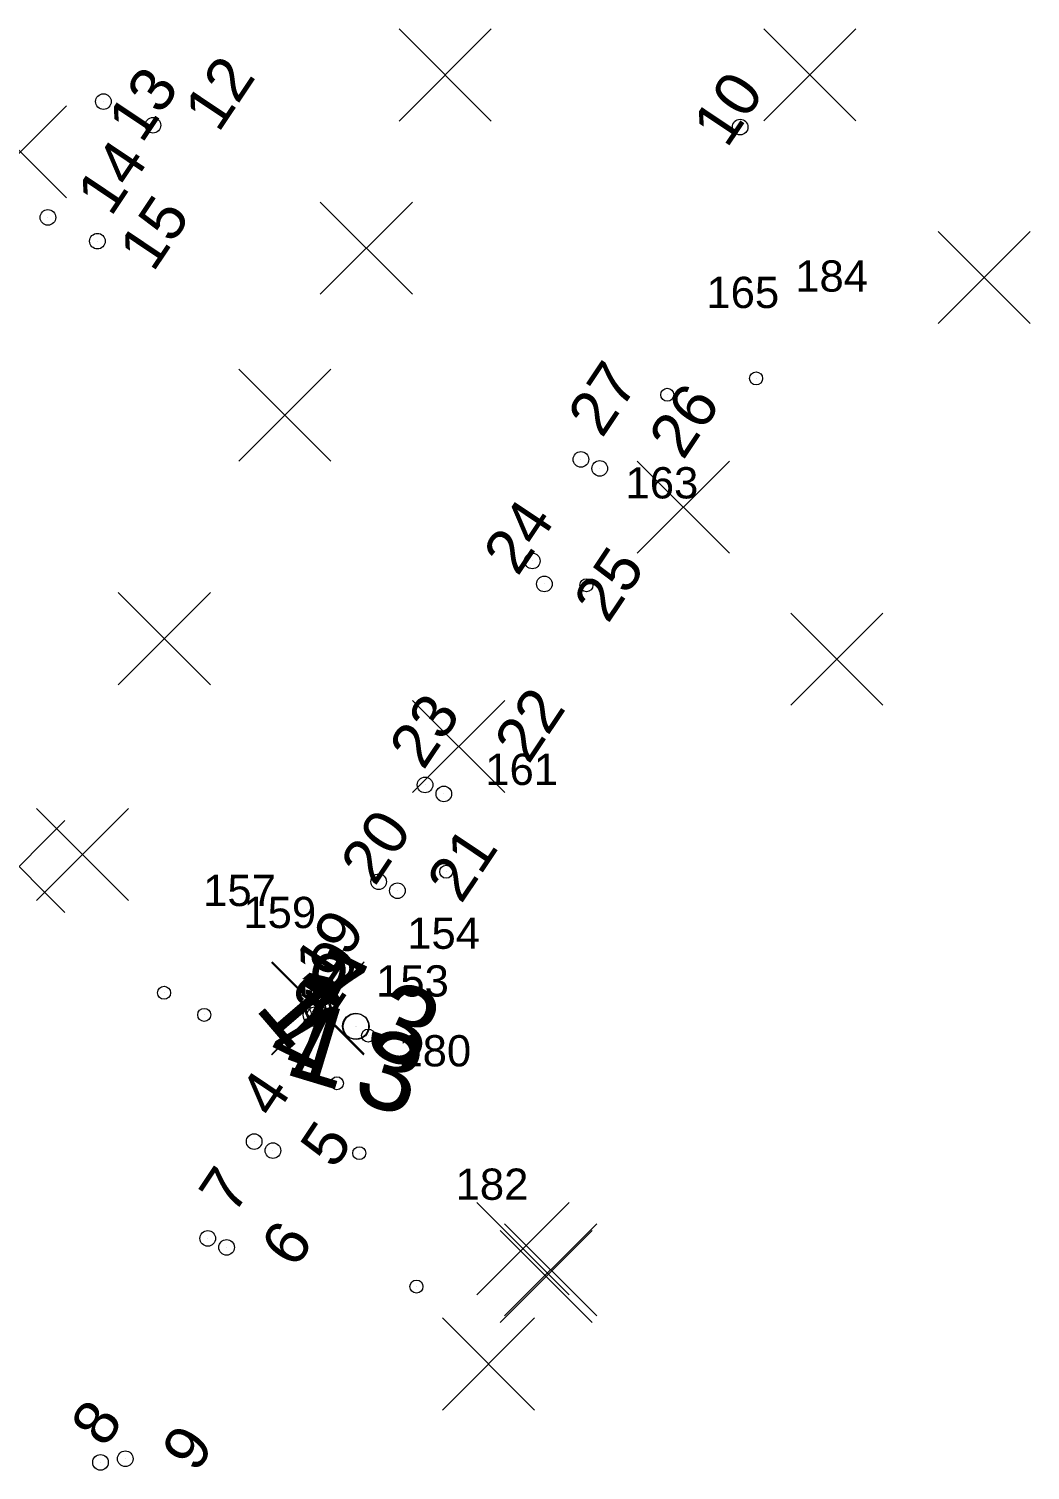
# Model space of a CAD drawing. Header units: metres. Extents: x 7511139 to 7512554, y 4691866 to 4693195.
# Drawn here: x 7512437.2 to 7512466.04, y 4691898.27 to 4691939.76 of the extents above; entities that cross this region are included whole.
import ezdxf

# ---------------------------------------------------------------- set-up
doc = ezdxf.new("R2010")
doc.units = ezdxf.units.M
for name, color, linetype, lineweight in [('b1 pikat ekzek', 1, 'Continuous', 0), ('b2 ekzekutim pikat', 170, 'Continuous', 0), ('b2 pikat', 1, 'Continuous', 0), ('b2 projekt pikat', 7, 'Continuous', 0), ('Betoni varfun pikat matjet', 170, 'Continuous', 0), ('E 2 pikat', 242, 'Continuous', 0), ('E0 pikat', 4, 'Continuous', 0), ('kati 1 pikat', 1, 'Continuous', 0), ('kati 12 projekt', 1, 'Continuous', 0), ('Matjet', 210, 'Continuous', 0), ('perdhesa pikat', 1, 'Continuous', 0), ('shputa projekt pikat', 3, 'Continuous', 0)]:
    doc.layers.add(name, color=color, linetype=linetype, lineweight=lineweight)
doc.styles.get("Standard").update_dxf_attribs({"font": 'arial.ttf'})

# ---------------------------------------------------------------- blocks, each defined once
blk = doc.blocks.new('*U25', base_point=(7512445.517, 4691911.557, 613.445))
at = {"layer": 'Matjet', "color": 0, "linetype": 'ByBlock', "lineweight": -2}
for p, q in [((7512444.191, 4691910.231, 613.445), (7512446.843, 4691912.883, 613.445)), ((7512444.191, 4691912.883, 613.445), (7512446.843, 4691910.231, 613.445))]:
    blk.add_line(p, q, dxfattribs=at)
blk = doc.blocks.new('*U26', base_point=(7512446.924, 4691933.447, 614.222))
at = {"layer": 'Matjet', "color": 0, "linetype": 'ByBlock', "lineweight": -2}
for p, q in [((7512445.598, 4691932.121, 614.222), (7512448.25, 4691934.773, 614.222)), ((7512445.598, 4691934.773, 614.222), (7512448.25, 4691932.121, 614.222))]:
    blk.add_line(p, q, dxfattribs=at)
blk = doc.blocks.new('*U28', base_point=(7512452.231, 4691904.039, 613.217))
at = {"layer": 'Matjet', "color": 0, "linetype": 'ByBlock', "lineweight": -2}
for p, q in [((7512450.905, 4691902.713, 613.217), (7512453.557, 4691905.365, 613.217)), ((7512450.905, 4691905.365, 613.217), (7512453.557, 4691902.713, 613.217))]:
    blk.add_line(p, q, dxfattribs=at)
blk = doc.blocks.new('*U29', base_point=(7512452.101, 4691903.847, 613.179))
at = {"layer": 'Matjet', "color": 0, "linetype": 'ByBlock', "lineweight": -2}
for p, q in [((7512450.775, 4691902.521, 613.179), (7512453.427, 4691905.173, 613.179)), ((7512450.775, 4691905.173, 613.179), (7512453.427, 4691902.521, 613.179))]:
    blk.add_line(p, q, dxfattribs=at)
blk = doc.blocks.new('*U30', base_point=(7512451.433, 4691904.648, 613.293))
at = {"layer": 'Matjet', "color": 0, "linetype": 'ByBlock', "lineweight": -2}
for p, q in [((7512450.107, 4691903.322, 613.293), (7512452.759, 4691905.974, 613.293)), ((7512450.107, 4691905.974, 613.293), (7512452.759, 4691903.322, 613.293))]:
    blk.add_line(p, q, dxfattribs=at)
blk = doc.blocks.new('*U31', base_point=(7512436.919, 4691915.647, 613.634))
at = {"layer": 'Matjet', "color": 0, "linetype": 'ByBlock', "lineweight": -2}
for p, q in [((7512435.593, 4691914.321, 613.634), (7512438.245, 4691916.973, 613.634)), ((7512435.593, 4691916.973, 613.634), (7512438.245, 4691914.321, 613.634))]:
    blk.add_line(p, q, dxfattribs=at)
blk = doc.blocks.new('*U61', base_point=(7512450.438, 4691901.327, 613.249))
at = {"layer": 'Matjet', "color": 0, "linetype": 'ByBlock', "lineweight": -2}
for p, q in [((7512449.112, 4691900.001, 613.249), (7512451.764, 4691902.653, 613.249)), ((7512449.112, 4691902.653, 613.249), (7512451.764, 4691900.001, 613.249))]:
    blk.add_line(p, q, dxfattribs=at)
blk = doc.blocks.new('*U62', base_point=(7512449.581, 4691919.103, 613.729))
at = {"layer": 'Matjet', "color": 0, "linetype": 'ByBlock', "lineweight": -2}
for p, q in [((7512448.255, 4691917.777, 613.729), (7512450.907, 4691920.429, 613.729)), ((7512448.255, 4691920.429, 613.729), (7512450.907, 4691917.777, 613.729))]:
    blk.add_line(p, q, dxfattribs=at)
blk = doc.blocks.new('*U63', base_point=(7512456.05, 4691925.996, 614.07))
at = {"layer": 'Matjet', "color": 0, "linetype": 'ByBlock', "lineweight": -2}
for p, q in [((7512454.724, 4691924.67, 614.07), (7512457.376, 4691927.322, 614.07)), ((7512454.724, 4691927.322, 614.07), (7512457.376, 4691924.67, 614.07))]:
    blk.add_line(p, q, dxfattribs=at)
blk = doc.blocks.new('*U64', base_point=(7512460.473, 4691921.619, 613.769))
at = {"layer": 'Matjet', "color": 0, "linetype": 'ByBlock', "lineweight": -2}
for p, q in [((7512459.147, 4691920.293, 613.769), (7512461.799, 4691922.945, 613.769)), ((7512459.147, 4691922.945, 613.769), (7512461.799, 4691920.293, 613.769))]:
    blk.add_line(p, q, dxfattribs=at)
blk = doc.blocks.new('*U65', base_point=(7512464.712, 4691932.605, 614.414))
at = {"layer": 'Matjet', "color": 0, "linetype": 'ByBlock', "lineweight": -2}
for p, q in [((7512463.386, 4691931.279, 614.414), (7512466.038, 4691933.931, 614.414)), ((7512463.386, 4691933.931, 614.414), (7512466.038, 4691931.279, 614.414))]:
    blk.add_line(p, q, dxfattribs=at)
blk = doc.blocks.new('*U66', base_point=(7512459.691, 4691938.438, 614.686))
at = {"layer": 'Matjet', "color": 0, "linetype": 'ByBlock', "lineweight": -2}
for p, q in [((7512458.365, 4691937.112, 614.686), (7512461.017, 4691939.764, 614.686)), ((7512458.365, 4691939.764, 614.686), (7512461.017, 4691937.112, 614.686))]:
    blk.add_line(p, q, dxfattribs=at)
blk = doc.blocks.new('*U78', base_point=(7512436.963, 4691936.223, 614.206))
at = {"layer": 'Matjet', "color": 0, "linetype": 'ByBlock', "lineweight": -2}
for p, q in [((7512435.637, 4691934.897, 614.206), (7512438.289, 4691937.549, 614.206)), ((7512435.637, 4691937.549, 614.206), (7512438.289, 4691934.897, 614.206))]:
    blk.add_line(p, q, dxfattribs=at)
blk = doc.blocks.new('*U87', base_point=(7512438.751, 4691915.992, 613.605))
at = {"layer": 'Matjet', "color": 0, "linetype": 'ByBlock', "lineweight": -2}
for p, q in [((7512437.425, 4691914.666, 613.605), (7512440.077, 4691917.318, 613.605)), ((7512437.425, 4691917.318, 613.605), (7512440.077, 4691914.666, 613.605))]:
    blk.add_line(p, q, dxfattribs=at)
blk = doc.blocks.new('*U88', base_point=(7512441.107, 4691922.208, 613.779))
at = {"layer": 'Matjet', "color": 0, "linetype": 'ByBlock', "lineweight": -2}
for p, q in [((7512439.781, 4691920.882, 613.779), (7512442.433, 4691923.534, 613.779)), ((7512439.781, 4691923.534, 613.779), (7512442.433, 4691920.882, 613.779))]:
    blk.add_line(p, q, dxfattribs=at)
blk = doc.blocks.new('*U89', base_point=(7512444.575, 4691928.643, 614.012))
at = {"layer": 'Matjet', "color": 0, "linetype": 'ByBlock', "lineweight": -2}
for p, q in [((7512443.249, 4691927.317, 614.012), (7512445.901, 4691929.969, 614.012)), ((7512443.249, 4691929.969, 614.012), (7512445.901, 4691927.317, 614.012))]:
    blk.add_line(p, q, dxfattribs=at)
blk = doc.blocks.new('*U90', base_point=(7512449.194, 4691938.436, 614.477))
at = {"layer": 'Matjet', "color": 0, "linetype": 'ByBlock', "lineweight": -2}
for p, q in [((7512447.868, 4691937.11, 614.477), (7512450.52, 4691939.762, 614.477)), ((7512447.868, 4691939.762, 614.477), (7512450.52, 4691937.11, 614.477))]:
    blk.add_line(p, q, dxfattribs=at)
blk = doc.blocks.new('*U94', base_point=(7512445.442, 4691911.38))
at = {"layer": 'b2 pikat', "linetype": 'ByBlock', "lineweight": -2}
blk.add_line((7512445.442, 4691911.38), (7512445.442, 4691911.38), dxfattribs=at)
blk.add_circle((7512445.442, 4691911.38), 0.225, dxfattribs=at)
at = {"layer": 'b2 pikat', "linetype": 'ByBlock', "insert": (7512445.031, 4691911.556), "char_height": 1.5, "attachment_point": 1, "rotation": 339.7395}
blk.add_mtext('1', dxfattribs=at)
blk = doc.blocks.new('*U102', base_point=(7512445.528, 4691911.561))
at = {"layer": 'b2 pikat', "linetype": 'ByBlock', "lineweight": -2}
blk.add_line((7512445.528, 4691911.561), (7512445.528, 4691911.561), dxfattribs=at)
blk.add_circle((7512445.528, 4691911.561), 0.225, dxfattribs=at)
at = {"layer": 'b2 pikat', "linetype": 'ByBlock', "insert": (7512445.486, 4691913.286), "char_height": 1.5, "attachment_point": 1, "rotation": 339.7395}
blk.add_mtext('9', dxfattribs=at)
blk = doc.blocks.new('*U111', base_point=(7512445.442, 4691911.38))
at = {"layer": 'perdhesa pikat', "linetype": 'ByBlock', "lineweight": -2}
blk.add_line((7512445.442, 4691911.38), (7512445.442, 4691911.38), dxfattribs=at)
blk.add_circle((7512445.442, 4691911.38), 0.337, dxfattribs=at)
at = {"layer": 'perdhesa pikat', "linetype": 'ByBlock', "insert": (7512444.804, 4691911.782), "char_height": 1.875, "attachment_point": 1, "rotation": 333.9424}
blk.add_mtext('4', dxfattribs=at)
blk = doc.blocks.new('*U114', base_point=(7512445.528, 4691911.561))
at = {"layer": 'perdhesa pikat', "linetype": 'ByBlock', "lineweight": -2}
blk.add_line((7512445.528, 4691911.561), (7512445.528, 4691911.561), dxfattribs=at)
blk.add_circle((7512445.528, 4691911.561), 0.337, dxfattribs=at)
at = {"layer": 'perdhesa pikat', "linetype": 'ByBlock', "insert": (7512445.759, 4691913.348), "char_height": 1.875, "attachment_point": 1, "rotation": 333.9424}
blk.add_mtext('7', dxfattribs=at)
blk = doc.blocks.new('*U118', base_point=(7512445.442, 4691911.38))
at = {"layer": 'kati 1 pikat', "linetype": 'ByBlock', "lineweight": -2}
blk.add_line((7512445.442, 4691911.38), (7512445.442, 4691911.38), dxfattribs=at)
blk.add_circle((7512445.442, 4691911.38), 0.225, dxfattribs=at)
at = {"layer": 'kati 1 pikat', "linetype": 'ByBlock', "insert": (7512444.72, 4691911.813), "char_height": 1.275, "attachment_point": 1, "rotation": 56.21}
blk.add_mtext('3', dxfattribs=at)
blk = doc.blocks.new('*U119', base_point=(7512443.693, 4691907.73))
at = {"layer": 'kati 1 pikat', "linetype": 'ByBlock', "lineweight": -2}
blk.add_line((7512443.693, 4691907.73), (7512443.693, 4691907.73), dxfattribs=at)
blk.add_circle((7512443.693, 4691907.73), 0.225, dxfattribs=at)
at = {"layer": 'kati 1 pikat', "linetype": 'ByBlock', "insert": (7512443.185, 4691909.064), "char_height": 1.275, "attachment_point": 1, "rotation": 56.21}
blk.add_mtext('4', dxfattribs=at)
blk = doc.blocks.new('*U120', base_point=(7512444.234, 4691907.47))
at = {"layer": 'kati 1 pikat', "linetype": 'ByBlock', "lineweight": -2}
blk.add_line((7512444.234, 4691907.47), (7512444.234, 4691907.47), dxfattribs=at)
blk.add_circle((7512444.234, 4691907.47), 0.225, dxfattribs=at)
at = {"layer": 'kati 1 pikat', "linetype": 'ByBlock', "insert": (7512444.947, 4691907.61), "char_height": 1.275, "attachment_point": 1, "rotation": 56.21}
blk.add_mtext('5', dxfattribs=at)
blk = doc.blocks.new('*U121', base_point=(7512442.899, 4691904.684))
at = {"layer": 'kati 1 pikat', "linetype": 'ByBlock', "lineweight": -2}
blk.add_line((7512442.899, 4691904.684), (7512442.899, 4691904.684), dxfattribs=at)
blk.add_circle((7512442.899, 4691904.684), 0.225, dxfattribs=at)
at = {"layer": 'kati 1 pikat', "linetype": 'ByBlock', "insert": (7512443.816, 4691904.746), "char_height": 1.275, "attachment_point": 1, "rotation": 56.21}
blk.add_mtext('6', dxfattribs=at)
blk = doc.blocks.new('*U122', base_point=(7512442.357, 4691904.943))
at = {"layer": 'kati 1 pikat', "linetype": 'ByBlock', "lineweight": -2}
blk.add_line((7512442.357, 4691904.943), (7512442.357, 4691904.943), dxfattribs=at)
blk.add_circle((7512442.357, 4691904.943), 0.225, dxfattribs=at)
at = {"layer": 'kati 1 pikat', "linetype": 'ByBlock', "insert": (7512442.034, 4691906.293), "char_height": 1.275, "attachment_point": 1, "rotation": 56.21}
blk.add_mtext('7', dxfattribs=at)
blk = doc.blocks.new('*U123', base_point=(7512439.268, 4691898.495))
at = {"layer": 'kati 1 pikat', "linetype": 'ByBlock', "lineweight": -2}
blk.add_line((7512439.268, 4691898.495), (7512439.268, 4691898.495), dxfattribs=at)
blk.add_circle((7512439.268, 4691898.495), 0.225, dxfattribs=at)
at = {"layer": 'kati 1 pikat', "linetype": 'ByBlock', "insert": (7512438.339, 4691899.589), "char_height": 1.275, "attachment_point": 1, "rotation": 56.21}
blk.add_mtext('8', dxfattribs=at)
blk = doc.blocks.new('*U124', base_point=(7512439.983, 4691898.598))
at = {"layer": 'kati 1 pikat', "linetype": 'ByBlock', "lineweight": -2}
blk.add_line((7512439.983, 4691898.598), (7512439.983, 4691898.598), dxfattribs=at)
blk.add_circle((7512439.983, 4691898.598), 0.225, dxfattribs=at)
at = {"layer": 'kati 1 pikat', "linetype": 'ByBlock', "insert": (7512440.959, 4691898.867), "char_height": 1.275, "attachment_point": 1, "rotation": 56.21}
blk.add_mtext('9', dxfattribs=at)
blk = doc.blocks.new('*U134', base_point=(7512445.528, 4691911.561))
at = {"layer": 'kati 1 pikat', "linetype": 'ByBlock', "lineweight": -2}
blk.add_line((7512445.528, 4691911.561), (7512445.528, 4691911.561), dxfattribs=at)
blk.add_circle((7512445.528, 4691911.561), 0.225, dxfattribs=at)
at = {"layer": 'kati 1 pikat', "linetype": 'ByBlock', "insert": (7512444.769, 4691912.888), "char_height": 1.275, "attachment_point": 1, "rotation": 56.21}
blk.add_mtext('19', dxfattribs=at)
blk = doc.blocks.new('*U135', base_point=(7512447.278, 4691915.211))
at = {"layer": 'kati 1 pikat', "linetype": 'ByBlock', "lineweight": -2}
blk.add_line((7512447.278, 4691915.211), (7512447.278, 4691915.211), dxfattribs=at)
blk.add_circle((7512447.278, 4691915.211), 0.225, dxfattribs=at)
at = {"layer": 'kati 1 pikat', "linetype": 'ByBlock', "insert": (7512446.106, 4691915.76), "char_height": 1.275, "attachment_point": 1, "rotation": 56.21}
blk.add_mtext('20', dxfattribs=at)
blk = doc.blocks.new('*U136', base_point=(7512447.819, 4691914.952))
at = {"layer": 'kati 1 pikat', "linetype": 'ByBlock', "lineweight": -2}
blk.add_line((7512447.819, 4691914.952), (7512447.819, 4691914.952), dxfattribs=at)
blk.add_circle((7512447.819, 4691914.952), 0.225, dxfattribs=at)
at = {"layer": 'kati 1 pikat', "linetype": 'ByBlock', "insert": (7512448.592, 4691915.253), "char_height": 1.275, "attachment_point": 1, "rotation": 56.21}
blk.add_mtext('21', dxfattribs=at)
blk = doc.blocks.new('*U137', base_point=(7512449.154, 4691917.738))
at = {"layer": 'kati 1 pikat', "linetype": 'ByBlock', "lineweight": -2}
blk.add_line((7512449.154, 4691917.738), (7512449.154, 4691917.738), dxfattribs=at)
blk.add_circle((7512449.154, 4691917.738), 0.225, dxfattribs=at)
at = {"layer": 'kati 1 pikat', "linetype": 'ByBlock', "insert": (7512450.534, 4691919.271), "char_height": 1.275, "attachment_point": 1, "rotation": 56.21}
blk.add_mtext('22', dxfattribs=at)
blk = doc.blocks.new('*U138', base_point=(7512448.613, 4691917.998))
at = {"layer": 'kati 1 pikat', "linetype": 'ByBlock', "lineweight": -2}
blk.add_line((7512448.613, 4691917.998), (7512448.613, 4691917.998), dxfattribs=at)
blk.add_circle((7512448.613, 4691917.998), 0.225, dxfattribs=at)
at = {"layer": 'kati 1 pikat', "linetype": 'ByBlock', "insert": (7512447.507, 4691919.101), "char_height": 1.275, "attachment_point": 1, "rotation": 56.21}
blk.add_mtext('23', dxfattribs=at)
blk = doc.blocks.new('*U139', base_point=(7512451.702, 4691924.446))
at = {"layer": 'kati 1 pikat', "linetype": 'ByBlock', "lineweight": -2}
blk.add_line((7512451.702, 4691924.446), (7512451.702, 4691924.446), dxfattribs=at)
blk.add_circle((7512451.702, 4691924.446), 0.225, dxfattribs=at)
at = {"layer": 'kati 1 pikat', "linetype": 'ByBlock', "insert": (7512450.219, 4691924.682), "char_height": 1.275, "attachment_point": 1, "rotation": 56.21}
blk.add_mtext('24', dxfattribs=at)
blk = doc.blocks.new('*U140', base_point=(7512452.049, 4691923.782))
at = {"layer": 'kati 1 pikat', "linetype": 'ByBlock', "lineweight": -2}
blk.add_line((7512452.049, 4691923.782), (7512452.049, 4691923.782), dxfattribs=at)
blk.add_circle((7512452.049, 4691923.782), 0.225, dxfattribs=at)
at = {"layer": 'kati 1 pikat', "linetype": 'ByBlock', "insert": (7512452.819, 4691923.319), "char_height": 1.275, "attachment_point": 1, "rotation": 56.21}
blk.add_mtext('25', dxfattribs=at)
blk = doc.blocks.new('*U141', base_point=(7512453.644, 4691927.108))
at = {"layer": 'kati 1 pikat', "linetype": 'ByBlock', "lineweight": -2}
blk.add_line((7512453.644, 4691927.108), (7512453.644, 4691927.108), dxfattribs=at)
blk.add_circle((7512453.644, 4691927.108), 0.225, dxfattribs=at)
at = {"layer": 'kati 1 pikat', "linetype": 'ByBlock', "insert": (7512454.984, 4691928.026), "char_height": 1.275, "attachment_point": 1, "rotation": 56.21}
blk.add_mtext('26', dxfattribs=at)
blk = doc.blocks.new('*U142', base_point=(7512453.102, 4691927.368))
at = {"layer": 'kati 1 pikat', "linetype": 'ByBlock', "lineweight": -2}
blk.add_line((7512453.102, 4691927.368), (7512453.102, 4691927.368), dxfattribs=at)
blk.add_circle((7512453.102, 4691927.368), 0.225, dxfattribs=at)
at = {"layer": 'kati 1 pikat', "linetype": 'ByBlock', "insert": (7512452.649, 4691928.658), "char_height": 1.275, "attachment_point": 1, "rotation": 56.21}
blk.add_mtext('27', dxfattribs=at)
blk = doc.blocks.new('*U148', base_point=(7512445.442, 4691911.381))
at = {"layer": 'kati 12 projekt', "linetype": 'ByBlock', "lineweight": -2}
blk.add_line((7512445.442, 4691911.381), (7512445.442, 4691911.381), dxfattribs=at)
blk.add_circle((7512445.442, 4691911.381), 0.225, dxfattribs=at)
at = {"layer": 'kati 12 projekt', "linetype": 'ByBlock', "insert": (7512444.789, 4691911.903), "char_height": 1.275, "attachment_point": 1, "rotation": 56.21}
blk.add_mtext('1', dxfattribs=at)
blk = doc.blocks.new('*U156', base_point=(7512445.528, 4691911.561))
at = {"layer": 'kati 12 projekt', "linetype": 'ByBlock', "lineweight": -2}
blk.add_line((7512445.528, 4691911.561), (7512445.528, 4691911.561), dxfattribs=at)
blk.add_circle((7512445.528, 4691911.561), 0.225, dxfattribs=at)
at = {"layer": 'kati 12 projekt', "linetype": 'ByBlock', "insert": (7512445.166, 4691912.856), "char_height": 1.275, "attachment_point": 1, "rotation": 56.21}
blk.add_mtext('9', dxfattribs=at)
blk = doc.blocks.new('*U157', base_point=(7512457.687, 4691936.936))
at = {"layer": 'kati 12 projekt', "linetype": 'ByBlock', "lineweight": -2}
blk.add_line((7512457.687, 4691936.936), (7512457.687, 4691936.936), dxfattribs=at)
blk.add_circle((7512457.687, 4691936.936), 0.225, dxfattribs=at)
at = {"layer": 'kati 12 projekt', "linetype": 'ByBlock', "insert": (7512456.245, 4691937.007), "char_height": 1.275, "attachment_point": 1, "rotation": 56.21}
blk.add_mtext('10', dxfattribs=at)
blk = doc.blocks.new('*U159', base_point=(7512440.778, 4691936.988))
at = {"layer": 'kati 12 projekt', "linetype": 'ByBlock', "lineweight": -2}
blk.add_line((7512440.778, 4691936.988), (7512440.778, 4691936.988), dxfattribs=at)
blk.add_circle((7512440.778, 4691936.988), 0.225, dxfattribs=at)
at = {"layer": 'kati 12 projekt', "linetype": 'ByBlock', "insert": (7512441.603, 4691937.452), "char_height": 1.275, "attachment_point": 1, "rotation": 56.21}
blk.add_mtext('12', dxfattribs=at)
blk = doc.blocks.new('*U160', base_point=(7512439.353, 4691937.67))
at = {"layer": 'kati 12 projekt', "linetype": 'ByBlock', "lineweight": -2}
blk.add_line((7512439.353, 4691937.67), (7512439.353, 4691937.67), dxfattribs=at)
blk.add_circle((7512439.353, 4691937.67), 0.225, dxfattribs=at)
at = {"layer": 'kati 12 projekt', "linetype": 'ByBlock', "insert": (7512439.399, 4691937.142), "char_height": 1.275, "attachment_point": 1, "rotation": 56.21}
blk.add_mtext('13', dxfattribs=at)
blk = doc.blocks.new('*U161', base_point=(7512437.754, 4691934.334))
at = {"layer": 'kati 12 projekt', "linetype": 'ByBlock', "lineweight": -2}
blk.add_line((7512437.754, 4691934.334), (7512437.754, 4691934.334), dxfattribs=at)
blk.add_circle((7512437.754, 4691934.334), 0.225, dxfattribs=at)
at = {"layer": 'kati 12 projekt', "linetype": 'ByBlock', "insert": (7512438.507, 4691935.032), "char_height": 1.275, "attachment_point": 1, "rotation": 56.21}
blk.add_mtext('14', dxfattribs=at)
blk = doc.blocks.new('*U162', base_point=(7512439.179, 4691933.651))
at = {"layer": 'kati 12 projekt', "linetype": 'ByBlock', "lineweight": -2}
blk.add_line((7512439.179, 4691933.651), (7512439.179, 4691933.651), dxfattribs=at)
blk.add_circle((7512439.179, 4691933.651), 0.225, dxfattribs=at)
at = {"layer": 'kati 12 projekt', "linetype": 'ByBlock', "insert": (7512439.722, 4691933.435), "char_height": 1.275, "attachment_point": 1, "rotation": 56.21}
blk.add_mtext('15', dxfattribs=at)
blk = doc.blocks.new('*U168', base_point=(7512445.526, 4691911.555, 608.671))
at = {"layer": 'Matjet', "color": 0, "linetype": 'ByBlock', "lineweight": -2}
for p, q in [((7512444.2, 4691910.229, 608.671), (7512446.852, 4691912.881, 608.671)), ((7512444.2, 4691912.881, 608.671), (7512446.852, 4691910.229, 608.671))]:
    blk.add_line(p, q, dxfattribs=at)
blk = doc.blocks.new('*U170', base_point=(7512446.077, 4691909.407, 609.07))
at = {"layer": 'E0 pikat', "linetype": 'ByBlock', "lineweight": -2}
blk.add_line((7512446.077, 4691909.407, 609.07), (7512446.077, 4691909.407, 609.07), dxfattribs=at)
blk.add_circle((7512446.077, 4691909.407, 609.07), 0.187, dxfattribs=at)
at = {"layer": 'E0 pikat', "linetype": 'ByBlock', "insert": (7512447.202, 4691911.892, 609.07), "char_height": 0.9, "attachment_point": 7}
blk.add_mtext('153', dxfattribs=at)
blk = doc.blocks.new('*U171', base_point=(7512446.974, 4691910.781, 609.006))
at = {"layer": 'E0 pikat', "linetype": 'ByBlock', "lineweight": -2}
blk.add_line((7512446.974, 4691910.781, 609.006), (7512446.974, 4691910.781, 609.006), dxfattribs=at)
blk.add_circle((7512446.974, 4691910.781, 609.006), 0.187, dxfattribs=at)
at = {"layer": 'E0 pikat', "linetype": 'ByBlock', "insert": (7512448.099, 4691913.266, 609.006), "char_height": 0.9, "attachment_point": 7}
blk.add_mtext('154', dxfattribs=at)
blk = doc.blocks.new('*U173', base_point=(7512441.099, 4691912.012, 609.073))
at = {"layer": 'E0 pikat', "linetype": 'ByBlock', "lineweight": -2}
blk.add_line((7512441.099, 4691912.012, 609.073), (7512441.099, 4691912.012, 609.073), dxfattribs=at)
blk.add_circle((7512441.099, 4691912.012, 609.073), 0.187, dxfattribs=at)
at = {"layer": 'E0 pikat', "linetype": 'ByBlock', "insert": (7512442.224, 4691914.497, 609.073), "char_height": 0.9, "attachment_point": 7}
blk.add_mtext('157', dxfattribs=at)
blk = doc.blocks.new('*U175', base_point=(7512442.256, 4691911.378, 609.105))
at = {"layer": 'E0 pikat', "linetype": 'ByBlock', "lineweight": -2}
blk.add_line((7512442.256, 4691911.378, 609.105), (7512442.256, 4691911.378, 609.105), dxfattribs=at)
blk.add_circle((7512442.256, 4691911.378, 609.105), 0.187, dxfattribs=at)
at = {"layer": 'E0 pikat', "linetype": 'ByBlock', "insert": (7512443.381, 4691913.863, 609.105), "char_height": 0.9, "attachment_point": 7}
blk.add_mtext('159', dxfattribs=at)
blk = doc.blocks.new('*U177', base_point=(7512449.222, 4691915.498, 608.921))
at = {"layer": 'E0 pikat', "linetype": 'ByBlock', "lineweight": -2}
blk.add_line((7512449.222, 4691915.498, 608.921), (7512449.222, 4691915.498, 608.921), dxfattribs=at)
blk.add_circle((7512449.222, 4691915.498, 608.921), 0.187, dxfattribs=at)
at = {"layer": 'E0 pikat', "linetype": 'ByBlock', "insert": (7512450.347, 4691917.983, 608.921), "char_height": 0.9, "attachment_point": 7}
blk.add_mtext('161', dxfattribs=at)
blk = doc.blocks.new('*U179', base_point=(7512453.26, 4691923.747, 609.003))
at = {"layer": 'E0 pikat', "linetype": 'ByBlock', "lineweight": -2}
blk.add_line((7512453.26, 4691923.747, 609.003), (7512453.26, 4691923.747, 609.003), dxfattribs=at)
blk.add_circle((7512453.26, 4691923.747, 609.003), 0.187, dxfattribs=at)
at = {"layer": 'E0 pikat', "linetype": 'ByBlock', "insert": (7512454.385, 4691926.232, 609.003), "char_height": 0.9, "attachment_point": 7}
blk.add_mtext('163', dxfattribs=at)
blk = doc.blocks.new('*U181', base_point=(7512455.588, 4691929.228, 609.017))
at = {"layer": 'E0 pikat', "linetype": 'ByBlock', "lineweight": -2}
blk.add_line((7512455.588, 4691929.228, 609.017), (7512455.588, 4691929.228, 609.017), dxfattribs=at)
blk.add_circle((7512455.588, 4691929.228, 609.017), 0.187, dxfattribs=at)
at = {"layer": 'E0 pikat', "linetype": 'ByBlock', "insert": (7512456.713, 4691931.713, 609.017), "char_height": 0.9, "attachment_point": 7}
blk.add_mtext('165', dxfattribs=at)
blk = doc.blocks.new('*U194', base_point=(7512446.72, 4691907.396, 613.212))
at = {"layer": 'E 2 pikat', "linetype": 'ByBlock', "lineweight": -2}
blk.add_line((7512446.72, 4691907.396, 613.212), (7512446.72, 4691907.396, 613.212), dxfattribs=at)
blk.add_circle((7512446.72, 4691907.396, 613.212), 0.187, dxfattribs=at)
at = {"layer": 'E 2 pikat', "linetype": 'ByBlock', "insert": (7512447.845, 4691909.881, 613.212), "char_height": 0.9, "attachment_point": 7}
blk.add_mtext('180', dxfattribs=at)
blk = doc.blocks.new('*U196', base_point=(7512448.367, 4691903.555, 613.06))
at = {"layer": 'E 2 pikat', "linetype": 'ByBlock', "lineweight": -2}
blk.add_line((7512448.367, 4691903.555, 613.06), (7512448.367, 4691903.555, 613.06), dxfattribs=at)
blk.add_circle((7512448.367, 4691903.555, 613.06), 0.187, dxfattribs=at)
at = {"layer": 'E 2 pikat', "linetype": 'ByBlock', "insert": (7512449.492, 4691906.04, 613.06), "char_height": 0.9, "attachment_point": 7}
blk.add_mtext('182', dxfattribs=at)
blk = doc.blocks.new('*U198', base_point=(7512458.147, 4691929.7, 614.063))
at = {"layer": 'E 2 pikat', "linetype": 'ByBlock', "lineweight": -2}
blk.add_line((7512458.147, 4691929.7, 614.063), (7512458.147, 4691929.7, 614.063), dxfattribs=at)
blk.add_circle((7512458.147, 4691929.7, 614.063), 0.187, dxfattribs=at)
at = {"layer": 'E 2 pikat', "linetype": 'ByBlock', "insert": (7512459.272, 4691932.185, 614.063), "char_height": 0.9, "attachment_point": 7}
blk.add_mtext('184', dxfattribs=at)
blk = doc.blocks.new('*U214', base_point=(7512445.532, 4691911.556, 610.269))
at = {"layer": 'b1 pikat ekzek', "linetype": 'ByBlock', "lineweight": -2}
blk.add_line((7512445.532, 4691911.556, 610.269), (7512445.532, 4691911.556, 610.269), dxfattribs=at)
blk.add_circle((7512445.532, 4691911.556, 610.269), 0.375, dxfattribs=at)
at = {"layer": 'b1 pikat ekzek', "linetype": 'ByBlock', "insert": (7512445.367, 4691913.058, 610.269), "char_height": 2.25, "attachment_point": 1, "rotation": 310.6826}
blk.add_mtext('1', dxfattribs=at)
blk = doc.blocks.new('*U215', base_point=(7512446.631, 4691911.043, 610.282))
at = {"layer": 'Betoni varfun pikat matjet', "linetype": 'ByBlock', "lineweight": -2}
blk.add_line((7512446.631, 4691911.043, 610.282), (7512446.631, 4691911.043, 610.282), dxfattribs=at)
blk.add_circle((7512446.631, 4691911.043, 610.282), 0.375, dxfattribs=at)
at = {"layer": 'b2 ekzekutim pikat', "linetype": 'ByBlock', "insert": (7512447.111, 4691911.085, 610.282), "char_height": 2.25, "attachment_point": 1, "rotation": 343.1684}
blk.add_mtext('3', dxfattribs=at)
blk = doc.blocks.new('*U216', base_point=(7512445.528, 4691911.561))
at = {"layer": 'b2 projekt pikat', "linetype": 'ByBlock', "lineweight": -2}
blk.add_line((7512445.528, 4691911.561), (7512445.528, 4691911.561), dxfattribs=at)
blk.add_circle((7512445.528, 4691911.561), 0.375, dxfattribs=at)
at = {"layer": 'b2 projekt pikat', "linetype": 'ByBlock', "insert": (7512445.142, 4691911.855), "char_height": 2.25, "attachment_point": 1, "rotation": 343.1684}
blk.add_mtext('1', dxfattribs=at)
blk = doc.blocks.new('*U222', base_point=(7512446.615, 4691911.051))
at = {"layer": 'shputa projekt pikat', "linetype": 'ByBlock', "lineweight": -2}
blk.add_line((7512446.615, 4691911.051), (7512446.615, 4691911.051), dxfattribs=at)
blk.add_circle((7512446.615, 4691911.051), 0.375, dxfattribs=at)
at = {"layer": 'shputa projekt pikat', "linetype": 'ByBlock', "insert": (7512447.695, 4691912.486), "char_height": 2.25, "attachment_point": 1, "rotation": 335.4087}
blk.add_mtext('3', dxfattribs=at)
blk = doc.blocks.new('*U227', base_point=(7512445.539, 4691911.581, 613.151))
at = {"layer": 'Matjet', "color": 0, "linetype": 'ByBlock', "lineweight": -2}
for p, q in [((7512444.213, 4691910.255, 613.151), (7512446.865, 4691912.907, 613.151)), ((7512444.213, 4691912.907, 613.151), (7512446.865, 4691910.255, 613.151))]:
    blk.add_line(p, q, dxfattribs=at)

msp = doc.modelspace()

# ---------------------------------------------------------------- block references
at = {"layer": 'Matjet'}
for name, p in [('*U90', (7512449.194, 4691938.436, 614.477)), ('*U66', (7512459.691, 4691938.438, 614.686)), ('*U159', (7512440.778, 4691936.988)), ('*U160', (7512439.353, 4691937.67)), ('*U157', (7512457.687, 4691936.936)), ('*U78', (7512436.963, 4691936.223, 614.206)), ('*U161', (7512437.754, 4691934.334)), ('*U162', (7512439.179, 4691933.651)), ('*U26', (7512446.924, 4691933.447, 614.222)), ('*U65', (7512464.712, 4691932.605, 614.414)), ('*U198', (7512458.147, 4691929.7, 614.063)), ('*U181', (7512455.588, 4691929.228, 609.017)), ('*U142', (7512453.102, 4691927.368)), ('*U89', (7512444.575, 4691928.643, 614.012)), ('*U141', (7512453.644, 4691927.108)), ('*U63', (7512456.05, 4691925.996, 614.07)), ('*U179', (7512453.26, 4691923.747, 609.003)), ('*U139', (7512451.702, 4691924.446)), ('*U140', (7512452.049, 4691923.782)), ('*U88', (7512441.107, 4691922.208, 613.779)), ('*U64', (7512460.473, 4691921.619, 613.769)), ('*U137', (7512449.154, 4691917.738)), ('*U138', (7512448.613, 4691917.998)), ('*U62', (7512449.581, 4691919.103, 613.729)), ('*U177', (7512449.222, 4691915.498, 608.921)), ('*U87', (7512438.751, 4691915.992, 613.605)), ('*U31', (7512436.919, 4691915.647, 613.634)), ('*U135', (7512447.278, 4691915.211)), ('*U136', (7512447.819, 4691914.952)), ('*U173', (7512441.099, 4691912.012, 609.073)), ('*U175', (7512442.256, 4691911.378, 609.105)), ('*U134', (7512445.528, 4691911.561)), ('*U171', (7512446.974, 4691910.781, 609.006)), ('*U102', (7512445.528, 4691911.561)), ('*U114', (7512445.528, 4691911.561)), ('*U156', (7512445.528, 4691911.561)), ('*U25', (7512445.517, 4691911.557, 613.445)), ('*U168', (7512445.526, 4691911.555, 608.671)), ('*U227', (7512445.539, 4691911.581, 613.151)), ('*U170', (7512446.077, 4691909.407, 609.07)), ('*U214', (7512445.532, 4691911.556, 610.269)), ('*U118', (7512445.442, 4691911.38)), ('*U148', (7512445.442, 4691911.381)), ('*U216', (7512445.528, 4691911.561)), ('*U222', (7512446.615, 4691911.051)), ('*U111', (7512445.442, 4691911.38)), ('*U94', (7512445.442, 4691911.38)), ('*U215', (7512446.631, 4691911.043, 610.282)), ('*U194', (7512446.72, 4691907.396, 613.212)), ('*U119', (7512443.693, 4691907.73)), ('*U120', (7512444.234, 4691907.47)), ('*U122', (7512442.357, 4691904.943)), ('*U196', (7512448.367, 4691903.555, 613.06)), ('*U30', (7512451.433, 4691904.648, 613.293)), ('*U121', (7512442.899, 4691904.684)), ('*U28', (7512452.231, 4691904.039, 613.217)), ('*U29', (7512452.101, 4691903.847, 613.179)), ('*U61', (7512450.438, 4691901.327, 613.249)), ('*U123', (7512439.268, 4691898.495)), ('*U124', (7512439.983, 4691898.598))]:
    msp.add_blockref(name, p, dxfattribs=at)

doc.saveas('drawing.dxf')
